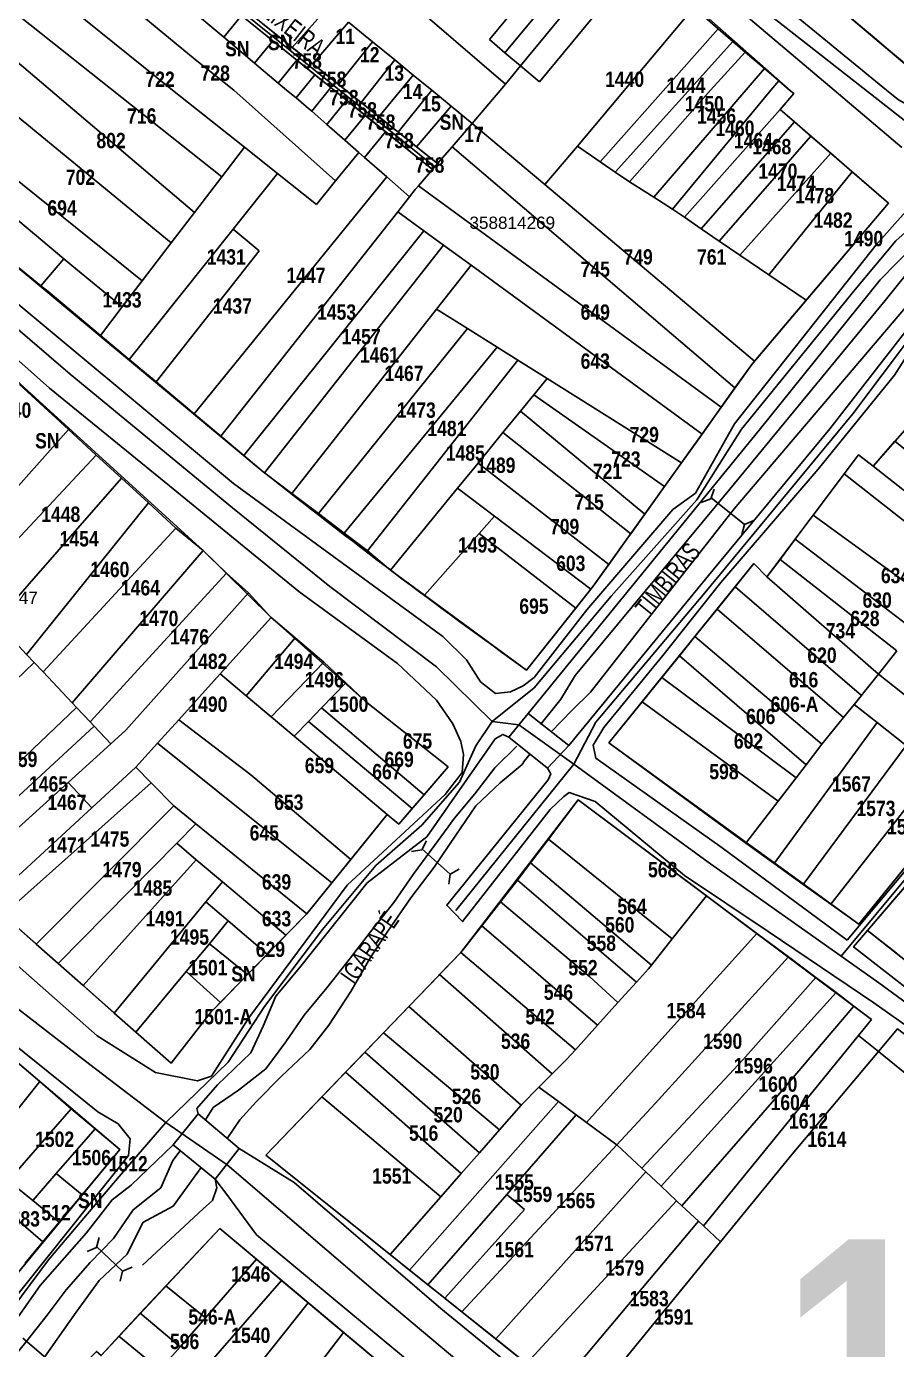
# Model space of a CAD drawing. Extents: x 199665 to 201826, y 4836581 to 4838476.
# Drawn here: x 200867 to 201009, y 4837357.9 to 4837573.8 of the extents above; entities that cross this region are included whole.
import ezdxf
from ezdxf.enums import TextEntityAlignment as Align

# ---------------------------------------------------------------- set-up
doc = ezdxf.new("R2010")
doc.units = 0
doc.header["$LTSCALE"] = 1.5
doc.header["$MEASUREMENT"] = 0
for name, color, linetype in [('CD-MALHA-LOTES', 40, 'CONTINUOUS'), ('CD_TXT_QUADRA', 7, 'CONTINUOUS'), ('HD-CANAIS', 7, 'CONTINUOUS'), ('HD-TXT-PERENE', 170, 'CONTINUOUS'), ('LM-TXT-LSF', 7, 'CONTINUOUS'), ('RU-QUADRAS', 6, 'CONTINUOUS'), ('SV-EIXO-RUA-N-PAV', 6, 'CONTINUOUS'), ('SV-ESTIVAS', 7, 'CONTINUOUS'), ('SV-PONTE-BUEIRO', 249, 'CONTINUOUS'), ('SV-RUA-NAO-PAV-S-GUIA-C-GUIA', 7, 'CONTINUOUS'), ('SV-TXT-RUA-N-PAV-S-GUIA-C-GUIA', 7, 'CONTINUOUS'), ('Th_NmrPort', 1, 'CONTINUOUS')]:
    doc.layers.add(name, color=color, linetype=linetype)
doc.styles.add('ARIAL', font='ARIAL.TTF')
doc.styles.add('MONOTXT', font='ARIAL.TTF', dxfattribs={"height": 0.2})
doc.styles.get("Standard").update_dxf_attribs({"font": 'swisscbo.ttf'})

# ---------------------------------------------------------------- blocks, each defined once
blk = doc.blocks.new('COD045', base_point=(201519.89, 4838593.29))
at = {"layer": 'SV-ESTIVAS'}
blk.add_lwpolyline([(201520.638538, 4838591.792924), (201519.89, 4838593.29), (201520.638538, 4838594.792924)], dxfattribs=at)

msp = doc.modelspace()

# ---------------------------------------------------------------- linework, layer by layer
at = {"layer": 'CD-MALHA-LOTES', "linetype": 'Continuous'}
for p, q in [((200945.17, 4837564.41), (200910.81, 4837593.91)), ((200899.2, 4837572.06), (200876.46, 4837591.18)), ((200961.71, 4837589.66), (200945.06, 4837569.53)), ((200942.53, 4837571.66), (200956.43, 4837588.52)), ((200964.09, 4837587.4), (200947.62, 4837567.39)), ((200872.67, 4837586.5), (200894.54, 4837568.41)), ((200967.14, 4837584.7), (200950.7, 4837564.77)), ((200868.53, 4837581.39), (200890.84, 4837563.44)), ((200864.38, 4837576.66), (200898.88, 4837549.25)), ((200916.39, 4837577.11), (200910.38, 4837570.4)), ((200956.91, 4837554.27), (200975.9, 4837576.93)), ((200975.9, 4837576.93), (200979.84, 4837573.43)), ((201021.3, 4837558.37), (200999.46, 4837576.92)), ((200899.2, 4837572.06), (200902.07, 4837575.6)), ((200902.07, 4837575.6), (200907.18, 4837571.48)), ((200910.38, 4837570.4), (200905.59, 4837574.24)), ((200919.54, 4837574.53), (200913.74, 4837567.71)), ((200919.54, 4837574.53), (200923.46, 4837571.33)), ((200860.47, 4837572.22), (200894.44, 4837543.44)), ((200904.23, 4837567.83), (200899.2, 4837572.06)), ((200945.06, 4837569.53), (200942.53, 4837571.66)), ((200979.84, 4837573.43), (200960.61, 4837551.72)), ((200979.84, 4837573.43), (200982.25, 4837571.37)), ((200907.18, 4837571.48), (200904.23, 4837567.83)), ((200907.18, 4837571.48), (200911.12, 4837568.3)), ((200913.74, 4837567.71), (200910.38, 4837570.4)), ((200923.46, 4837571.33), (200917.92, 4837564.36)), ((200923.46, 4837571.33), (200927.1, 4837568.35)), ((200947.62, 4837567.39), (200945.06, 4837569.53)), ((200982.25, 4837571.37), (200963.06, 4837550.04)), ((200984.28, 4837569.62), (200978.6, 4837563.44)), ((200982.25, 4837571.37), (200984.28, 4837569.62)), ((200987.41, 4837566.94), (200984.28, 4837569.62)), ((200894.54, 4837568.41), (200900.82, 4837563.44)), ((200908.1, 4837564.57), (200904.23, 4837567.83)), ((200911.12, 4837568.3), (200908.1, 4837564.57)), ((200911.12, 4837568.3), (200914.07, 4837565.92)), ((200917.92, 4837564.36), (200913.74, 4837567.71)), ((200927.1, 4837568.35), (200921.61, 4837561.41)), ((200927.1, 4837568.35), (200930.1, 4837565.89)), ((200945.17, 4837564.41), (200947.62, 4837567.39)), ((200950.7, 4837564.77), (200947.62, 4837567.39)), ((200890.64, 4837538.48), (200855.89, 4837567.02)), ((200914.07, 4837565.92), (200911, 4837562.14)), ((200914.07, 4837565.92), (200916.67, 4837563.83)), ((200930.1, 4837565.89), (200924.5, 4837559.09)), ((200930.1, 4837565.89), (200933.14, 4837563.4)), ((200969.39, 4837545.94), (200987.41, 4837566.94)), ((200987.41, 4837566.94), (200989.76, 4837564.93)), ((200890.84, 4837563.44), (200902.59, 4837554.09)), ((200900.82, 4837563.44), (200917.45, 4837548.61)), ((200909.45, 4837563.44), (200908.1, 4837564.57)), ((200911, 4837562.14), (200909.45, 4837563.44)), ((200916.67, 4837563.83), (200913.55, 4837559.97)), ((200916.67, 4837563.83), (200919.21, 4837561.78)), ((200921.61, 4837561.41), (200917.92, 4837564.36)), ((200933.14, 4837563.4), (200927.63, 4837556.58)), ((200933.14, 4837563.4), (200936.32, 4837560.8)), ((200939.74, 4837558), (200945.17, 4837564.41)), ((200978.6, 4837563.44), (200965.38, 4837548.45)), ((200988.46, 4837563.44), (200972.39, 4837544.02)), ((200989.76, 4837564.93), (200988.46, 4837563.44)), ((200989.76, 4837564.93), (200991.5, 4837563.44)), ((200991.5, 4837563.44), (200992.19, 4837562.85)), ((200912.65, 4837560.76), (200911, 4837562.14)), ((200913.55, 4837559.97), (200912.65, 4837560.76)), ((200919.21, 4837561.78), (200916.01, 4837557.82)), ((200919.21, 4837561.78), (200922.27, 4837559.31)), ((200924.5, 4837559.09), (200921.61, 4837561.41)), ((200936.32, 4837560.8), (200930.67, 4837554.15)), ((200936.32, 4837560.8), (200939.74, 4837558)), ((200992.19, 4837562.85), (200989.99, 4837560.27)), ((200885.9, 4837532.29), (200850.73, 4837560.59)), ((200916.01, 4837557.82), (200913.55, 4837559.97)), ((200922.27, 4837559.31), (200918.97, 4837555.24)), ((200922.27, 4837559.31), (200925.58, 4837556.64)), ((200927.63, 4837556.58), (200924.5, 4837559.09)), ((200989.99, 4837560.27), (200974.35, 4837542.68)), ((200989.99, 4837560.27), (200992.34, 4837558.23)), ((200847.89, 4837557.06), (200873.11, 4837535.9)), ((200918.97, 4837555.24), (200916.01, 4837557.82)), ((200925.58, 4837556.64), (200922.18, 4837552.43)), ((200933.24, 4837550.46), (200925.58, 4837556.64)), ((200930.67, 4837554.15), (200927.63, 4837556.58)), ((200939.74, 4837558), (200936.45, 4837554.19)), ((200939.74, 4837558), (200951.61, 4837548)), ((200992.34, 4837558.23), (200977.1, 4837540.81)), ((200992.34, 4837558.23), (200995, 4837555.93)), ((200921.24, 4837553.26), (200918.97, 4837555.24)), ((200951.61, 4837548), (200956.91, 4837554.27)), ((200960.61, 4837551.72), (200956.91, 4837554.27)), ((200995, 4837555.93), (200980.04, 4837538.8)), ((200995, 4837555.93), (200998.23, 4837553.14)), ((200902.59, 4837554.09), (200898.88, 4837549.25)), ((200902.59, 4837554.09), (200907.97, 4837549.81)), ((200917.45, 4837548.61), (200921.24, 4837553.26)), ((200922.18, 4837552.43), (200921.24, 4837553.26)), ((200925.8, 4837549.27), (200922.18, 4837552.43)), ((200934.07, 4837551.43), (200930.67, 4837554.15)), ((200936.45, 4837554.19), (200934.07, 4837551.43)), ((200982.61, 4837514.82), (200936.45, 4837554.19)), ((200998.23, 4837553.14), (200983.42, 4837536.5)), ((200998.23, 4837553.14), (201001.75, 4837550.09)), ((200930.97, 4837547.83), (200933.24, 4837550.46)), ((200933.24, 4837550.46), (200934.07, 4837551.43)), ((200963.06, 4837550.04), (200960.61, 4837551.72)), ((200965.38, 4837548.45), (200963.06, 4837550.04)), ((201001.75, 4837550.09), (200988.15, 4837533.27)), ((201001.75, 4837550.09), (201007.66, 4837544.97)), ((200894.38, 4837510.58), (200925.8, 4837549.27)), ((200898.88, 4837549.25), (200894.44, 4837543.44)), ((200900.71, 4837540.72), (200907.97, 4837549.81)), ((200907.97, 4837549.81), (200914.32, 4837544.76)), ((200914.32, 4837544.76), (200917.45, 4837548.61)), ((200925.8, 4837549.27), (200929.51, 4837546.03)), ((200930.43, 4837547.2), (200930.97, 4837547.83)), ((200930.97, 4837547.83), (200980.36, 4837511.67)), ((200951.61, 4837548), (200985.8, 4837519.18)), ((200965.38, 4837548.45), (200969.39, 4837545.94)), ((200929.51, 4837546.03), (200927.58, 4837543.58)), ((200929.51, 4837546.03), (200930.43, 4837547.2)), ((200969.39, 4837545.94), (200972.39, 4837544.02)), ((200869.36, 4837531.5), (200853.6, 4837544.31)), ((200898.73, 4837506.94), (200927.58, 4837543.58)), ((200927.58, 4837543.58), (200931.82, 4837540.48)), ((200974.35, 4837542.68), (200972.39, 4837544.02)), ((201007.66, 4837544.97), (200994.23, 4837529.13)), ((200894.44, 4837543.44), (200890.64, 4837538.48)), ((200977.1, 4837540.81), (200974.35, 4837542.68)), ((200883.75, 4837519.48), (200900.71, 4837540.72)), ((200900.71, 4837540.72), (200904.98, 4837537.18)), ((200931.82, 4837540.48), (200902.48, 4837503.8)), ((200931.82, 4837540.48), (200935.05, 4837538.12)), ((200980.04, 4837538.8), (200977.1, 4837540.81)), ((200890.64, 4837538.48), (200885.9, 4837532.29)), ((200904.98, 4837537.18), (200888.16, 4837515.79)), ((200935.05, 4837538.12), (200905.86, 4837500.98)), ((200935.05, 4837538.12), (200939.54, 4837534.84)), ((200983.42, 4837536.5), (200980.04, 4837538.8)), ((200873.11, 4837535.9), (200869.36, 4837531.5)), ((200873.11, 4837535.9), (200874.41, 4837534.81)), ((200939.54, 4837534.84), (200933.92, 4837527.67)), ((200939.54, 4837534.84), (200977.23, 4837507.28)), ((200988.15, 4837533.27), (200983.42, 4837536.5)), ((200874.41, 4837534.81), (200882.64, 4837528.04)), ((200994.23, 4837529.13), (200988.15, 4837533.27)), ((200870.54, 4837530.55), (200869.36, 4837531.5)), ((200879.08, 4837523.39), (200870.54, 4837530.55)), ((200885.9, 4837532.29), (200882.64, 4837528.04)), ((200994.23, 4837529.13), (200985.8, 4837519.18)), ((200882.64, 4837528.04), (200879.08, 4837523.39)), ((200910.33, 4837497.59), (200933.92, 4837527.67)), ((200933.92, 4837527.67), (200938.96, 4837524.51)), ((200938.96, 4837524.51), (200914.65, 4837494.3)), ((200938.96, 4837524.51), (200943.8, 4837521.47)), ((200879.08, 4837523.39), (200883.75, 4837519.48)), ((200943.8, 4837521.47), (200918.86, 4837491.11)), ((200943.8, 4837521.47), (200947.18, 4837519.35)), ((200888.16, 4837515.79), (200883.75, 4837519.48)), ((200947.18, 4837519.35), (200922.65, 4837488.21)), ((200951.97, 4837516.34), (200947.18, 4837519.35)), ((200985.35, 4837518.65), (200982.61, 4837514.82)), ((200985.8, 4837519.18), (200985.35, 4837518.65)), ((200873.86, 4837508.06), (200865.88, 4837515.4)), ((200888.16, 4837515.79), (200894.38, 4837510.58)), ((200949.78, 4837513.67), (200951.97, 4837516.34)), ((200951.97, 4837516.34), (200973.88, 4837502.59)), ((200947.64, 4837511.05), (200949.78, 4837513.67)), ((200949.78, 4837513.67), (200971.11, 4837498.72)), ((200982.61, 4837514.82), (200980.36, 4837511.67)), ((200980.36, 4837511.67), (200977.23, 4837507.28)), ((200898.73, 4837506.94), (200894.38, 4837510.58)), ((200944.75, 4837507.53), (200947.64, 4837511.05)), ((200947.64, 4837511.05), (200967.91, 4837494.24)), ((201008.7, 4837506.11), (201011.61, 4837509.42)), ((200873.86, 4837508.06), (200864.38, 4837497.36)), ((200878.4, 4837503.87), (200873.86, 4837508.06)), ((200902.48, 4837503.8), (200898.73, 4837506.94)), ((200940.69, 4837502.56), (200944.75, 4837507.53)), ((200944.75, 4837507.53), (200965.6, 4837491)), ((200977.23, 4837507.28), (200973.88, 4837502.59)), ((201005.13, 4837502.04), (201008.7, 4837506.11)), ((201008.7, 4837506.11), (201018.73, 4837497.92)), ((200857.47, 4837481.49), (200878.4, 4837503.87)), ((200882.49, 4837500.11), (200878.4, 4837503.87)), ((200905.64, 4837501.15), (200902.48, 4837503.8)), ((200937.32, 4837498.44), (200940.69, 4837502.56)), ((200962.01, 4837485.99), (200940.69, 4837502.56)), ((200973.88, 4837502.59), (200971.11, 4837498.72)), ((201002.77, 4837503.89), (201000.44, 4837500.79)), ((201005.13, 4837502.04), (201002.77, 4837503.89)), ((200905.86, 4837500.98), (200905.64, 4837501.15)), ((200910.33, 4837497.59), (200905.86, 4837500.98)), ((201000.44, 4837500.79), (200995.37, 4837494.03)), ((201000.44, 4837500.79), (201019.84, 4837485.53)), ((201012.56, 4837496.22), (201005.13, 4837502.04)), ((200862.02, 4837476.66), (200882.49, 4837500.11)), ((200882.49, 4837500.11), (200886.9, 4837496.05)), ((200926.41, 4837485.1), (200937.32, 4837498.44)), ((200937.32, 4837498.44), (200943.38, 4837493.87)), ((200971.11, 4837498.72), (200967.91, 4837494.24)), ((200886.9, 4837496.05), (200867.02, 4837471.34)), ((200886.9, 4837496.05), (200891.4, 4837491.92)), ((200914.65, 4837494.3), (200910.33, 4837497.59)), ((200918.86, 4837491.11), (200914.65, 4837494.3)), ((200943.38, 4837493.87), (200940.89, 4837491.06)), ((200943.38, 4837493.87), (200959.1, 4837482)), ((200967.91, 4837494.24), (200965.6, 4837491)), ((200992.44, 4837490.13), (200995.37, 4837494.03)), ((200995.37, 4837494.03), (201015.17, 4837479.64)), ((200869.72, 4837468.46), (200891.4, 4837491.92)), ((200891.4, 4837491.92), (200895.83, 4837488.28)), ((200922.37, 4837488.44), (200918.86, 4837491.11)), ((200931.96, 4837481), (200940.89, 4837491.06)), ((200940.89, 4837491.06), (200956.63, 4837478.88)), ((200964.98, 4837490.13), (200962.01, 4837485.99)), ((200965.6, 4837491), (200964.98, 4837490.13)), ((200989.96, 4837486.84), (200992.44, 4837490.13)), ((200992.44, 4837490.13), (201011.78, 4837475.36)), ((200895.83, 4837488.28), (200874.44, 4837463.45)), ((200895.83, 4837488.28), (200899.63, 4837484.61)), ((200922.65, 4837488.21), (200922.37, 4837488.44)), ((200922.65, 4837488.21), (200926.41, 4837485.1)), ((200962.01, 4837485.99), (200959.46, 4837482.45)), ((200982.64, 4837482.35), (200985.71, 4837486.14)), ((200985.71, 4837486.14), (200987.82, 4837483.98)), ((200987.82, 4837483.98), (200989.96, 4837486.84)), ((200989.96, 4837486.84), (201009.04, 4837471.92)), ((200877.4, 4837460.3), (200899.63, 4837484.61)), ((200899.63, 4837484.61), (200903.22, 4837481.4)), ((200926.62, 4837484.93), (200926.41, 4837485.1)), ((200931.96, 4837481), (200926.62, 4837484.93)), ((200987.82, 4837483.98), (201006.03, 4837468.12)), ((200903.22, 4837481.4), (200883.23, 4837458.97)), ((200903.22, 4837481.4), (200906.81, 4837477.45)), ((200948.61, 4837468.77), (200931.96, 4837481)), ((200959.1, 4837482), (200956.63, 4837478.88)), ((200959.46, 4837482.45), (200959.1, 4837482)), ((200979.71, 4837478.73), (200982.64, 4837482.35)), ((201003.23, 4837464.6), (200982.64, 4837482.35)), ((200956.63, 4837478.88), (200948.61, 4837468.77)), ((200976.07, 4837474.24), (200979.71, 4837478.73)), ((200979.71, 4837478.73), (201000.33, 4837461.03)), ((200898.63, 4837468.14), (200906.95, 4837477.33)), ((200906.81, 4837477.45), (200906.95, 4837477.33)), ((200906.95, 4837477.33), (200910.86, 4837474.02)), ((200867.02, 4837471.34), (200865.12, 4837473.36)), ((200910.86, 4837474.02), (200902.84, 4837464.59)), ((200910.86, 4837474.02), (200915.21, 4837470.34)), ((200973.53, 4837471.1), (200976.07, 4837474.24)), ((200976.07, 4837474.24), (200996.8, 4837456.68)), ((200867.02, 4837471.34), (200868.25, 4837470.03)), ((200915.21, 4837470.34), (200915.53, 4837470.04)), ((200970.66, 4837467.57), (200973.53, 4837471.1)), ((200973.53, 4837471.1), (200994.22, 4837453.33)), ((201009.04, 4837471.92), (201006.03, 4837468.12)), ((200868.25, 4837470.03), (200844.1, 4837446.67)), ((200869.72, 4837468.46), (200868.25, 4837470.03)), ((200874.44, 4837463.45), (200869.72, 4837468.46)), ((200898.63, 4837468.14), (200891.86, 4837460.67)), ((200902.84, 4837464.59), (200898.63, 4837468.14)), ((200915.53, 4837470.04), (200906.92, 4837461.16)), ((200919.09, 4837466.69), (200915.53, 4837470.04)), ((201006.03, 4837468.12), (201003.6, 4837465.05)), ((201024.72, 4837453.18), (201006.03, 4837468.12)), ((200915.13, 4837462.6), (200919.09, 4837466.69)), ((200919.09, 4837466.69), (200922.26, 4837463.72)), ((200967.44, 4837463.59), (200970.66, 4837467.57)), ((200970.66, 4837467.57), (200992.6, 4837451.21)), ((200906.92, 4837461.16), (200902.84, 4837464.59)), ((200922.26, 4837463.72), (200935.79, 4837452.97)), ((200962.03, 4837456.91), (200967.44, 4837463.59)), ((200967.44, 4837463.59), (200989.65, 4837447.37)), ((201003.23, 4837464.6), (201002.06, 4837463.16)), ((201003.6, 4837465.05), (201003.23, 4837464.6)), ((200851, 4837439.62), (200875.17, 4837462.67)), ((200875.17, 4837462.67), (200874.44, 4837463.45)), ((200877.4, 4837460.3), (200875.17, 4837462.67)), ((200913, 4837460.4), (200915.13, 4837462.6)), ((200915.13, 4837462.6), (200931.87, 4837448.42)), ((201002.06, 4837463.16), (201000.33, 4837461.03)), ((201005.8, 4837460.21), (201002.06, 4837463.16)), ((200853.76, 4837437.17), (200878.04, 4837459.62)), ((200877.4, 4837460.3), (200878.04, 4837459.62)), ((200878.04, 4837459.62), (200880.75, 4837456.73)), ((200888.38, 4837456.83), (200891.86, 4837460.67)), ((200891.86, 4837460.67), (200903.62, 4837451.7)), ((200906.92, 4837461.16), (200910.68, 4837458)), ((200910.68, 4837458), (200913, 4837460.4)), ((200929.93, 4837446.16), (200913, 4837460.4)), ((200988.98, 4837437.21), (201005.8, 4837460.21)), ((201000.33, 4837461.03), (200996.8, 4837456.68)), ((201005.8, 4837460.21), (201010.55, 4837456.45)), ((200883.23, 4837458.97), (200880.75, 4837456.73)), ((200925.88, 4837445.2), (200910.68, 4837458)), ((200880.75, 4837456.73), (200873.8, 4837450.43)), ((200888.38, 4837456.83), (200884.87, 4837452.95)), ((200916.81, 4837434.02), (200888.38, 4837456.83)), ((200984.38, 4837440.5), (200962.03, 4837456.91)), ((201010.55, 4837456.45), (200993.74, 4837433.8)), ((200996.8, 4837456.68), (200994.22, 4837453.33)), ((200877.68, 4837446.31), (200884.87, 4837452.95)), ((200884.87, 4837452.95), (200887.37, 4837450.39)), ((200935.79, 4837452.97), (200931.87, 4837448.42)), ((200994.22, 4837453.33), (200992.6, 4837451.21)), ((200903.62, 4837451.7), (200919.93, 4837437.87)), ((200992.6, 4837451.21), (200989.65, 4837447.37)), ((201015.43, 4837452.59), (200998.23, 4837430.58)), ((200856.49, 4837434.76), (200873.8, 4837450.43)), ((200863.21, 4837428.81), (200887.37, 4837450.39)), ((200873.8, 4837450.43), (200877.68, 4837446.31)), ((200887.37, 4837450.39), (200891.03, 4837446.63)), ((201020.25, 4837448.78), (201002.83, 4837427.29)), ((200877.68, 4837446.31), (200860.91, 4837430.84)), ((200891.03, 4837446.63), (200868.58, 4837424.05)), ((200891.03, 4837446.63), (200894.66, 4837443.66)), ((200931.87, 4837448.42), (200929.93, 4837446.16)), ((200952.16, 4837441.16), (200957.02, 4837447.59)), ((200957.02, 4837447.59), (200977.97, 4837431.95)), ((200989.65, 4837447.37), (200984.38, 4837440.5)), ((200919.93, 4837437.87), (200925.88, 4837445.2)), ((200927.75, 4837443.63), (200925.88, 4837445.2)), ((200929.93, 4837446.16), (200927.75, 4837443.63)), ((200894.66, 4837443.66), (200891.54, 4837440.5)), ((200912.73, 4837429), (200894.66, 4837443.66)), ((200872.17, 4837420.87), (200891.54, 4837440.5)), ((200891.54, 4837440.5), (200894.71, 4837437.82)), ((200949.23, 4837437.29), (200952.16, 4837441.16)), ((200952.16, 4837441.16), (200972.38, 4837424.9)), ((200984.38, 4837440.5), (200988.98, 4837437.21)), ((200894.71, 4837437.82), (200876.23, 4837417.27)), ((200894.71, 4837437.82), (200898.98, 4837434.21)), ((200919.93, 4837437.87), (200916.81, 4837434.02)), ((201004.23, 4837426.24), (201015.31, 4837439.19)), ((200947.1, 4837434.47), (200949.23, 4837437.29)), ((200949.23, 4837437.29), (200968.99, 4837420.62)), ((200993.74, 4837433.8), (200988.98, 4837437.21)), ((200898.98, 4837434.21), (200896.29, 4837430.94)), ((200898.98, 4837434.21), (200909.3, 4837425.48)), ((200912.73, 4837429), (200916.81, 4837434.02)), ((200944.36, 4837430.96), (200947.1, 4837434.47)), ((200966.53, 4837417.82), (200947.1, 4837434.47)), ((200998.23, 4837430.58), (200993.74, 4837433.8)), ((200977.97, 4837431.95), (200972.38, 4837424.9)), ((200986.19, 4837425.8), (200977.97, 4837431.95)), ((200896.29, 4837430.94), (200881.32, 4837412.77)), ((200899.92, 4837427.84), (200896.29, 4837430.94)), ((200941.3, 4837427.02), (200944.36, 4837430.96)), ((200944.36, 4837430.96), (200958.92, 4837418.69)), ((201002.83, 4837427.29), (200998.23, 4837430.58)), ((200868.58, 4837424.05), (200863.21, 4837428.81)), ((200896.86, 4837424.1), (200899.92, 4837427.84)), ((200906.3, 4837422.4), (200899.92, 4837427.84)), ((200909.3, 4837425.48), (200912.73, 4837429)), ((200937.9, 4837422.66), (200941.3, 4837427.02)), ((200941.3, 4837427.02), (200960.18, 4837410.79)), ((200909.3, 4837425.48), (200906.3, 4837422.4)), ((200961.2, 4837398.06), (200986.19, 4837425.8)), ((200972.38, 4837424.9), (200968.99, 4837420.62)), ((200986.19, 4837425.8), (200991.35, 4837421.95)), ((201008.98, 4837422.55), (201004.23, 4837426.24)), ((200872.17, 4837420.87), (200868.58, 4837424.05)), ((200893.08, 4837419.55), (200896.86, 4837424.1)), ((200896.86, 4837424.1), (200903.07, 4837419.09)), ((200934.41, 4837419.09), (200937.9, 4837422.66)), ((200937.9, 4837422.66), (200956.57, 4837406.8)), ((200876.23, 4837417.27), (200872.17, 4837420.87)), ((200906.3, 4837422.4), (200903.07, 4837419.09)), ((200968.99, 4837420.62), (200968.49, 4837419.99)), ((200991.35, 4837421.95), (200969.6, 4837398.04)), ((200991.35, 4837421.95), (200995.81, 4837418.62)), ((200884.84, 4837409.65), (200893.08, 4837419.55)), ((200893.08, 4837419.55), (200898.64, 4837414.54)), ((200903.07, 4837419.09), (200898.64, 4837414.54)), ((200929.4, 4837413.87), (200934.27, 4837418.94)), ((200934.27, 4837418.94), (200934.41, 4837419.09)), ((200952.8, 4837402.86), (200934.41, 4837419.09)), ((200958.92, 4837418.69), (200963.51, 4837414.49)), ((200968.49, 4837419.99), (200966.53, 4837417.82)), ((200995.81, 4837418.62), (200983.88, 4837405.16)), ((200995.81, 4837418.62), (200998.67, 4837416.48)), ((200881.32, 4837412.77), (200876.23, 4837417.27)), ((200966.53, 4837417.82), (200963.51, 4837414.49)), ((200999.1, 4837416.16), (200970.56, 4837384.53)), ((200998.67, 4837416.48), (200999.1, 4837416.16)), ((200999.1, 4837416.16), (201002.02, 4837413.92)), ((200898.64, 4837414.54), (200897.15, 4837413.01)), ((200963.51, 4837414.49), (200960.18, 4837410.79)), ((201002.02, 4837413.92), (200988.67, 4837398.25)), ((201004.86, 4837411.74), (201002.02, 4837413.92)), ((200881.32, 4837412.77), (200884.84, 4837409.65)), ((200897.15, 4837413.01), (200890.6, 4837404.59)), ((200925.26, 4837409.58), (200929.4, 4837413.87)), ((200929.4, 4837413.87), (200947.74, 4837397.77)), ((201002.75, 4837409.15), (201004.86, 4837411.74)), ((200890.6, 4837404.59), (200884.84, 4837409.65)), ((200922.24, 4837406.43), (200925.26, 4837409.58)), ((200925.26, 4837409.58), (200944.2, 4837393.72)), ((200960.18, 4837410.79), (200956.57, 4837406.8)), ((201006.02, 4837406.51), (201009.15, 4837410.24)), ((200977.47, 4837378.06), (201002.75, 4837409.15)), ((201002.75, 4837409.15), (201006.02, 4837406.51)), ((200869.18, 4837401.6), (200864.1, 4837405.99)), ((200919.08, 4837403.15), (200922.24, 4837406.43)), ((200922.24, 4837406.43), (200940.93, 4837389.99)), ((200956.57, 4837406.8), (200955.12, 4837405.2)), ((201006.02, 4837406.51), (200991.96, 4837389.78)), ((201010.37, 4837403), (201006.02, 4837406.51)), ((200915.2, 4837399.12), (200919.08, 4837403.15)), ((200919.08, 4837403.15), (200937.95, 4837386.59)), ((200955.12, 4837405.2), (200952.8, 4837402.86)), ((200983.88, 4837405.16), (200967.4, 4837387.48)), ((200856.95, 4837386.34), (200869.18, 4837401.6)), ((200869.18, 4837401.6), (200874.3, 4837397.17)), ((200952.8, 4837402.86), (200950.63, 4837400.68)), ((200906.04, 4837389.59), (200915.2, 4837399.12)), ((200934.62, 4837382.78), (200915.2, 4837399.12)), ((200950.63, 4837400.68), (200947.74, 4837397.77)), ((200950.63, 4837400.68), (200953.79, 4837398.34)), ((200864.08, 4837385.42), (200874.3, 4837397.17)), ((200874.3, 4837397.17), (200878.2, 4837393.9)), ((200929.52, 4837370.83), (200953.79, 4837398.34)), ((200947.74, 4837397.77), (200944.2, 4837393.72)), ((200953.79, 4837398.34), (200956.72, 4837396.17)), ((200958.39, 4837394.93), (200961.2, 4837398.06)), ((200969.6, 4837398.04), (200963.32, 4837391.26)), ((200988.67, 4837398.25), (200973.96, 4837381.35)), ((200956.72, 4837396.17), (200945.39, 4837383.19)), ((200956.72, 4837396.17), (200958.39, 4837394.93)), ((200958.39, 4837394.93), (200963.19, 4837391.37)), ((200878.2, 4837393.9), (200871.86, 4837386.61)), ((200878.2, 4837393.9), (200882.22, 4837390.53)), ((200944.2, 4837393.72), (200940.93, 4837389.99)), ((200882.22, 4837390.53), (200876.07, 4837383.13)), ((200963.32, 4837391.26), (200938.05, 4837364.02)), ((200963.19, 4837391.37), (200963.32, 4837391.26)), ((200967.4, 4837387.48), (200963.32, 4837391.26)), ((200926.36, 4837373.36), (200906.04, 4837389.59)), ((200940.93, 4837389.99), (200937.95, 4837386.59)), ((200991.96, 4837389.78), (200980.26, 4837375.45)), ((200868.02, 4837382.18), (200871.86, 4837386.61)), ((200871.86, 4837386.61), (200876.07, 4837383.13)), ((200937.95, 4837386.59), (200934.62, 4837382.78)), ((200968.04, 4837386.89), (200943.57, 4837359.62)), ((200968.04, 4837386.89), (200967.4, 4837387.48)), ((200970.56, 4837384.53), (200968.04, 4837386.89)), ((200864.08, 4837385.42), (200868.02, 4837382.18)), ((200970.56, 4837384.53), (200973.09, 4837382.17)), ((200861.42, 4837382.52), (200869.68, 4837375.45)), ((200868.02, 4837382.18), (200872.33, 4837378.64)), ((200876.07, 4837383.13), (200872.33, 4837378.64)), ((200934.62, 4837382.78), (200926.36, 4837373.36)), ((200932.52, 4837368.44), (200945.39, 4837383.19)), ((200945.39, 4837383.19), (200948.24, 4837380.72)), ((200973.09, 4837382.17), (200948.61, 4837355.59)), ((200973.96, 4837381.35), (200973.09, 4837382.17)), ((200948.24, 4837380.72), (200935.26, 4837366.25)), ((200973.96, 4837381.35), (200976.67, 4837378.81)), ((200872.33, 4837378.64), (200869.68, 4837375.45)), ((200889.76, 4837368.27), (200898.54, 4837377.63)), ((200898.54, 4837377.63), (200904.54, 4837372.6)), ((200976.67, 4837378.81), (200953.7, 4837351.52)), ((200976.67, 4837378.81), (200977.47, 4837378.06)), ((200977.47, 4837378.06), (200980.26, 4837375.45)), ((200869.68, 4837375.45), (200866.78, 4837371.96)), ((200980.26, 4837375.45), (200959.26, 4837349.73)), ((200926.36, 4837373.36), (200929.52, 4837370.83)), ((200904.54, 4837372.6), (200896.19, 4837363.05)), ((200908.63, 4837369.17), (200904.54, 4837372.6)), ((200932.52, 4837368.44), (200929.52, 4837370.83)), ((200890.12, 4837347.93), (200908.63, 4837369.17)), ((200908.63, 4837369.17), (200912.98, 4837365.52)), ((200885.58, 4837363.81), (200889.76, 4837368.27)), ((200889.76, 4837368.27), (200896.19, 4837363.05)), ((200935.26, 4837366.25), (200932.52, 4837368.44)), ((200912.98, 4837365.52), (200892.98, 4837340.38)), ((200918.75, 4837360.68), (200912.98, 4837365.52)), ((200938.05, 4837364.02), (200935.26, 4837366.25)), ((200882.05, 4837360.05), (200885.58, 4837363.81)), ((200885.58, 4837363.81), (200892.06, 4837358.33)), ((200896.19, 4837363.05), (200892.06, 4837358.33)), ((200943.57, 4837359.62), (200938.05, 4837364.02)), ((200879.22, 4837356.88), (200882.05, 4837360.05)), ((200882.05, 4837360.05), (200888.78, 4837354.57)), ((200894.08, 4837328.5), (200918.75, 4837360.68)), ((200918.75, 4837360.68), (200925, 4837355.44)), ((200892.06, 4837358.33), (200888.78, 4837354.57)), ((200948.61, 4837355.59), (200943.57, 4837359.62))]:
    msp.add_line(p, q, dxfattribs=at)
at = {"layer": 'HD-CANAIS'}
for points in [[(200950.86, 4837459.9), (200954.2, 4837464.04), (200956.53, 4837467.88), (200981.76, 4837498.32), (201007.14, 4837529.08), (201014.53, 4837538.29), (201016.98, 4837535.6), (200982.49, 4837495.07), (200959.06, 4837465.16), (200955.98, 4837462.2), (200952.64, 4837458.71)], [(200896.24, 4837395.39), (200897.45, 4837397.37), (200901.6, 4837400.22), (200906.06, 4837403.68), (200909.31, 4837408.12), (200912.33, 4837412.45), (200916.04, 4837416.93), (200919.88, 4837421.81), (200923.15, 4837426.07), (200926.96, 4837430.83), (200930.12, 4837435.42), (200933.56, 4837440.14), (200936.84, 4837444.61), (200940.18, 4837448.57), (200943.42, 4837452.84), (200947.03, 4837456.37)], [(200949.15, 4837455.07), (200948.25, 4837453.97), (200947.9, 4837453.37), (200944.29, 4837450.37), (200940.32, 4837446.64), (200937.08, 4837441.8), (200933.51, 4837436.59), (200929.7, 4837431.61), (200925.94, 4837426.16), (200923.18, 4837421.95), (200919.92, 4837416.31), (200916.34, 4837410.82), (200913.23, 4837406.85), (200908.61, 4837402.47), (200904.51, 4837398.29), (200901.8, 4837395.39), (200899.75, 4837392.3)], [(200892.09, 4837390.33), (200890.86, 4837388.72), (200888.92, 4837384.26), (200884.41, 4837380.65), (200881.2, 4837376.01), (200877.41, 4837372.08), (200873.46, 4837367.6), (200870.39, 4837363.5), (200866.88, 4837359.1), (200863.7, 4837355.13)], [(200895.5, 4837387.56), (200890.94, 4837381.3), (200886.01, 4837378.63), (200883.46, 4837373.42), (200878.86, 4837369.14), (200875.13, 4837363.95), (200869.95, 4837356.62), (200866.64, 4837352.5), (200863.05, 4837348), (200860.84, 4837345.17), (200859.33, 4837342.68), (200857.01, 4837339.55), (200855.04, 4837337.18), (200851.67, 4837333.07), (200848.72, 4837328.99), (200845.07, 4837325.48), (200841.88, 4837321.43), (200839.09, 4837319.47), (200836.95, 4837317.65), (200833.62, 4837314.2), (200830.43, 4837309.18), (200826.97, 4837304.54), (200825.4, 4837302.85)]]:
    msp.add_lwpolyline(points, dxfattribs=at)
at = {"layer": 'RU-QUADRAS', "color": 6, "linetype": 'Continuous'}
for points in [[(201021.3, 4837558.37, 0.010476), (200947.48, 4837619.27), (200948.64, 4837620.81), (200921.66, 4837643.26, -0.04429), (200947.75, 4837672.89, -0.040815), (200958.02, 4837688.2), (200958.76, 4837687.62), (200966.89, 4837698.54), (200967.91, 4837697.73), (200997.19, 4837736.18), (200996.34, 4837737.02), (200999.8, 4837742.05), (200998, 4837743.48), (201000.35, 4837746.84, -0.215509), (201006.1, 4837749.31), (201017.08, 4837741.47)], [(200959.46, 4837591.81), (200992.19, 4837562.85), (200989.99, 4837560.27), (201007.66, 4837544.97), (200985.35, 4837518.65), (200959.46, 4837482.45), (200948.61, 4837468.77, -0.01219), (200905.64, 4837501.15), (200844.09, 4837552.32), (200855.89, 4837567.02, 0.02084), (200876.46, 4837591.18)]]:
    msp.add_lwpolyline(points, format="xyb", dxfattribs=at)
msp.add_lwpolyline([(200877.15, 4837595.81), (200933.24, 4837550.46), (200934.07, 4837551.43), (200877.78, 4837596.57)], dxfattribs=at)
for points in [[(200788.6, 4837487.41), (200795.52, 4837498.19), (200832.69, 4837542.77), (200856.18, 4837524.33), (200895.83, 4837488.28), (200906.95, 4837477.33), (200922.26, 4837463.72), (200935.79, 4837452.97), (200927.75, 4837443.63), (200925.88, 4837445.2), (200912.68, 4837428.95), (200897.15, 4837413.01), (200890.6, 4837404.59), (200846.53, 4837443.57), (200830.73, 4837463.78), (200827.63, 4837460.19), (200805.48, 4837475.92), (200804.44, 4837474.54)], [(200962.03, 4837456.91), (200985.71, 4837486.14), (200987.82, 4837483.98), (201002.77, 4837503.89), (201005.13, 4837502.04), (201027.65, 4837527.69), (201063.97, 4837500.42), (201020.74, 4837448.39), (201020.25, 4837448.78), (201002.83, 4837427.29)], [(201004.23, 4837426.24), (201022.15, 4837447.21), (201026.42, 4837443.6), (201068.6, 4837496.21), (201078.44, 4837488.64), (201079.65, 4837490.7), (201084.57, 4837487.14), (201083.62, 4837485.99), (201117.63, 4837459.77), (201116.93, 4837459.12), (201133.41, 4837444.83), (201092.17, 4837394.21), (201072.06, 4837373.31), (201059.65, 4837384.78), (201058.39, 4837383.43)], [(200906.04, 4837389.59), (200937.9, 4837422.66), (200957.02, 4837447.59), (201004.86, 4837411.74), (201002.75, 4837409.15), (201006.02, 4837406.51), (201009.15, 4837410.24), (201056.41, 4837373.87), (201057.04, 4837374.81), (201060.9, 4837371.83), (201059.68, 4837370), (201065.73, 4837365.51), (201019.49, 4837304.24), (201017.78, 4837305.57), (201014.31, 4837301.04), (200982.48, 4837324.66), (200985.7, 4837329.17), (200980.69, 4837333.06), (200978.02, 4837329.84), (200956.55, 4837346.58), (200957.9, 4837348.17)]]:
    msp.add_lwpolyline(points, close=True, dxfattribs=at)
for points in [[(200712.74, 4837396.76), (200731.63, 4837417.41), (200730.49, 4837418.26), (200753.96, 4837443.65), (200752.58, 4837444.95), (200779.37, 4837474.69, -0.011044), (200847.01, 4837419.35), (200864.1, 4837405.99), (200882.22, 4837390.53), (200847.69, 4837348.82), (200832.1, 4837331.89), (200833.77, 4837330.61), (200830.98, 4837326.63), (200829.47, 4837327.89), (200817.36, 4837314.13), (200789.41, 4837338.11), (200787.4, 4837336), (200768.39, 4837351.23), (200769.52, 4837352.88)], [(200839.51, 4837298.47), (200863.21, 4837325.31), (200861.33, 4837326.95), (200877.55, 4837346.13), (200871.74, 4837350.75), (200878.41, 4837357.57), (200879.22, 4837356.88), (200898.54, 4837377.63), (200978.41, 4837310.61), (200990.73, 4837299.88), (200990.22, 4837299.24), (201007.01, 4837285.59), (200948.67, 4837209.96, 0.013958), (200858.3, 4837282.58)]]:
    msp.add_lwpolyline(points, format="xyb", close=True, dxfattribs=at)
at = {"layer": 'SV-EIXO-RUA-N-PAV'}
for points in [[(201021.79, 4837287.1), (200965.36, 4837332.51), (200924.31, 4837366.95), (200899.73, 4837388.04), (200889.77, 4837394.94), (200877.35, 4837404.42), (200859.94, 4837417.86), (200842.01, 4837434.25), (200819.8, 4837451.21), (200810.71, 4837459.92), (200799.19, 4837471.83), (200786.77, 4837480.79), (200776.84, 4837483.93), (200765.49, 4837493.95), (200738.48, 4837517.27), (200714.07, 4837538.01), (200698.05, 4837550.03), (200673.68, 4837571.4), (200662.49, 4837579.75), (200644.43, 4837593.93)], [(201159.2, 4837294.06), (201130.09, 4837320.68), (201097.74, 4837347.82), (201079.81, 4837361.78), (201039.81, 4837393.04), (201006.07, 4837417.75), (200978.23, 4837437.4), (200956.32, 4837453.4), (200947.32, 4837459.83), (200943, 4837460.37), (200933.92, 4837469.31), (200916.5, 4837482.41), (200900.63, 4837495.24), (200874.11, 4837517.09), (200840.82, 4837545.7), (200830.92, 4837551.37), (200819.57, 4837559.38), (200802.21, 4837573.4), (200776.02, 4837593.93)], [(200880.21, 4837593.93), (200933.62, 4837550.9)], [(200966.83, 4837593.93), (200985.93, 4837577.51), (201017.98, 4837552.41), (201023.98, 4837547.92), (201031.64, 4837542.51), (201072.74, 4837506.12), (201094.99, 4837487.84), (201124.21, 4837465.99), (201146.46, 4837446.29), (201159.2, 4837435.74)], [(201144.28, 4837593.93), (201119.78, 4837563.99), (201096.31, 4837535.14), (201072.74, 4837506.12), (201047.44, 4837473.97), (201028.75, 4837453.81), (201021.05, 4837447.63), (201010.97, 4837435.36), (200999.94, 4837422.07)], [(200937.04, 4837429.53), (200956.32, 4837453.4), (200959.91, 4837460.29), (200977.71, 4837481.38), (201001.85, 4837510.61), (201016.34, 4837529.93), (201022.66, 4837540.79), (201023.98, 4837547.92)], [(200816.82, 4837306.62), (200823.85, 4837316.51), (200833.13, 4837327.34), (200840.44, 4837334.18), (200847.75, 4837343.27), (200857.35, 4837354.7), (200870.61, 4837372.49), (200882.13, 4837386.1), (200889.77, 4837394.94), (200899.93, 4837404.77), (200905.86, 4837413.85), (200915.29, 4837426.41), (200924.01, 4837436.88), (200931.54, 4837443.47), (200937.64, 4837450.47), (200940.32, 4837456.43), (200943, 4837460.37), (200949.84, 4837465.85), (200962.4, 4837480.85), (200976.36, 4837496.56), (200983.69, 4837508.08), (201002.2, 4837530.88), (201008.83, 4837538.83), (201016.22, 4837545.4)]]:
    msp.add_lwpolyline(points, dxfattribs=at)
at = {"layer": 'SV-ESTIVAS'}
for points in [[(200984.15, 4837492.53), (200978.69, 4837496.93)], [(200936.15, 4837435.47), (200931.54, 4837439.6)], [(200882.69, 4837370.65), (200878.4, 4837374.72)], [(200873.19, 4837353.9), (200866.42, 4837359.73)]]:
    msp.add_lwpolyline(points, dxfattribs=at)
at = {"layer": 'SV-PONTE-BUEIRO'}
for points in [[(200945.73, 4837457.84), (200948.89, 4837461.71), (200955.52, 4837456.45), (200952.01, 4837452.76)], [(200901.73, 4837390.69), (200895.03, 4837396.35), (200890.94, 4837391.28), (200897.81, 4837385.66)]]:
    msp.add_lwpolyline(points, close=True, dxfattribs=at)
at = {"layer": 'SV-RUA-NAO-PAV-S-GUIA-C-GUIA'}
for points in [[(201012.24, 4837545.57), (201005.67, 4837538.19), (200982.53, 4837508.96), (200976.19, 4837497.67), (200972.49, 4837494.96), (200958.43, 4837478.62), (200949.87, 4837467.56), (200948.03, 4837466.18), (200945.96, 4837465.21), (200943.55, 4837464.93), (200941.1, 4837466.85), (200938.82, 4837470.46), (200934.93, 4837474.27), (200900.81, 4837499.23), (200844.5, 4837546.07), (200840.82, 4837548.68), (200839.67, 4837551.09), (200839.91, 4837553.17), (200841.81, 4837555.9), (200848.05, 4837563.44), (200873.29, 4837593.93)], [(200879.37, 4837593.92), (200902.07, 4837575.6), (200907.18, 4837571.48), (200911.12, 4837568.3), (200914.07, 4837565.92), (200916.67, 4837563.83), (200919.21, 4837561.78), (200922.27, 4837559.31), (200925.58, 4837556.64), (200933.24, 4837550.46), (200934.07, 4837551.43), (200930.67, 4837554.15), (200927.63, 4837556.58), (200924.5, 4837559.09), (200921.61, 4837561.41), (200917.92, 4837564.36), (200913.74, 4837567.71), (200910.38, 4837570.4), (200905.59, 4837574.24), (200901.13, 4837577.81), (200896.44, 4837581.57), (200881.02, 4837593.93)], [(200962.71, 4837593.93), (200998.78, 4837563.44), (201009.86, 4837554.08)], [(201041.26, 4837593.93), (201051.11, 4837585.03), (201034, 4837563.44), (201032.41, 4837561.43), (201028.74, 4837559.27), (201024.25, 4837557.44), (201020.46, 4837556.9), (201016.57, 4837557.74), (201009.31, 4837561.84), (201007.34, 4837563.44), (200977.58, 4837587.83), (200970.75, 4837593.93)], [(200837.78, 4837544.08), (200870.76, 4837514.8), (200890.35, 4837498.86), (200911.45, 4837481.6), (200927.55, 4837469.86), (200933.92, 4837463.88), (200936.58, 4837460.01), (200937.9, 4837457.09), (200938.3, 4837454.98), (200938.09, 4837452.06), (200935.34, 4837448.48), (200919.35, 4837433.64), (200903.27, 4837412.04), (200897.18, 4837402.5), (200894.91, 4837401.71), (200888.04, 4837403.09), (200878.55, 4837409.05), (200858.95, 4837426.32)], [(200955.52, 4837456.45), (200979.07, 4837485.13), (200998.11, 4837508.14), (201010.64, 4837524.3), (201013.95, 4837528.49), (201018.01, 4837534.89), (201021.23, 4837540.14), (201020.92, 4837542.35), (201019.14, 4837542.45), (201017.57, 4837541.59), (201014.55, 4837540.12), (201011.87, 4837538.11), (201006.31, 4837532.48), (200986.55, 4837507.95), (200948.89, 4837461.71)], [(201137.01, 4837446.15), (201136.24, 4837447.81), (201134.46, 4837449.52), (201096.89, 4837481.73), (201075.87, 4837498.46), (201072.17, 4837500.24), (201070.01, 4837500.04), (201068.45, 4837498.83), (201052.05, 4837477.27), (201036.12, 4837458.28), (201028.13, 4837451.29), (201022.15, 4837447.21), (201015.31, 4837439.19), (201001.96, 4837423.58), (201017.47, 4837411.55), (201030.09, 4837403.18), (201040.05, 4837395.35), (201050.67, 4837386.84), (201062.89, 4837377.55), (201071.84, 4837371.15), (201075.33, 4837368.98)], [(200854, 4837352.44), (200874.24, 4837377.73), (200883.67, 4837389.54), (200883.94, 4837392.24), (200881.96, 4837394.69), (200878.64, 4837396.66), (200854.54, 4837416.02), (200834.67, 4837433.4), (200813.34, 4837451.54), (200793.44, 4837471.64), (200788.62, 4837475.62), (200784.51, 4837477.96), (200781.25, 4837479.57), (200779.9, 4837479.63), (200778.24, 4837478.28), (200746.7, 4837442.75)], [(200945.73, 4837457.84), (200944.73, 4837458.28), (200943.49, 4837457.57), (200942.11, 4837455.58), (200932.32, 4837441.58), (200922.61, 4837434.05), (200911.57, 4837420.18), (200907.69, 4837415.56), (200905.61, 4837410.66), (200903.59, 4837406.28), (200898.19, 4837401.07), (200894.78, 4837397.2), (200895.03, 4837396.35)], [(201071.22, 4837361.36), (201069.59, 4837364.78), (201067.39, 4837367.52), (201051.09, 4837381.24), (201028.82, 4837397.83), (201005.24, 4837414.45), (200988.04, 4837426.12), (200974.36, 4837435.22), (200959.79, 4837447.3), (200955.53, 4837448.77), (200954.66, 4837448.16), (200952.45, 4837446.04), (200938.17, 4837427.71), (200935.59, 4837430.4), (200952.11, 4837450.87), (200952.54, 4837451.83), (200952.01, 4837452.76)], [(200890.94, 4837391.28), (200884.11, 4837384.68), (200880.97, 4837382.33), (200876.79, 4837376.94), (200869.25, 4837368.35), (200863.73, 4837360.49), (200858.82, 4837353.89), (200853.57, 4837347.7), (200848.87, 4837341.27), (200841.52, 4837331.4), (200836.87, 4837328.75), (200830.87, 4837323.48), (200822.6, 4837313.89), (200820.26, 4837307.97), (200822.29, 4837305.31)], [(200901.73, 4837390.69), (200910.71, 4837385.15), (200934.64, 4837364.59), (200970.28, 4837335.43), (200995.49, 4837314.43), (201016.29, 4837299.65), (201018.31, 4837299.15)], [(200885.92, 4837371.64), (200895.85, 4837380.86), (200897.37, 4837382.19), (200898.07, 4837384.25), (200897.81, 4837385.66)], [(201011.83, 4837287.16), (201010.35, 4837289.76), (201008.47, 4837291.9), (200965.83, 4837325.84), (200925.38, 4837359.31), (200904.54, 4837376.58), (200899.7, 4837383.2), (200897.81, 4837385.66)]]:
    msp.add_lwpolyline(points, dxfattribs=at)
msp.add_lwpolyline([(201000.91, 4837424.67), (201020.74, 4837448.39), (201038.56, 4837466.1), (201053.49, 4837484.12), (201067.2, 4837500.72), (201067.45, 4837502.41), (201067.01, 4837504.75), (201065.96, 4837507.31), (201064.11, 4837509.24), (201035.39, 4837532.15), (201026.15, 4837540.76), (201024.33, 4837541.01), (201020.82, 4837536.12), (201015.95, 4837528.34), (201008.61, 4837516.92), (200996.18, 4837501.54), (200980.29, 4837483.09), (200970.83, 4837471.13), (200961.2, 4837459.4), (200959.47, 4837456.52), (200959.91, 4837454.38), (200980.51, 4837439.74)], close=True, dxfattribs=at)

# ---------------------------------------------------------------- block references
at = {"layer": 'SV-ESTIVAS'}
for p, rotation in [((200978.69, 4837496.7, 3.19), 136), ((200984.15, 4837492.53, 3.19), 319), ((200931.49, 4837439.42, 3.14), 125), ((200936.15, 4837435.47, 3.14), 325), ((200878.45, 4837374.54, 3.61), 139), ((200882.69, 4837370.65, 3.39), 319)]:
    msp.add_blockref('COD045', p, dxfattribs=dict(at, rotation=rotation))

# ---------------------------------------------------------------- texts
at = {"layer": 'CD_TXT_QUADRA', "color": 7, "linetype": 'Continuous', "style": 'MONOTXT'}
for s, p in [('358814269', (200939.28, 4837540.78)), ('358814247', (200854.88, 4837479.57))]:
    msp.add_text(s, height=2, dxfattribs=at).set_placement(p)
at = {"layer": 'HD-TXT-PERENE', "style": 'ARIAL', "width": 0.7}
for s, rotation, p in [('TIMBIRAS', 51, (200968.44, 4837477.21)), ('IGARAPÉ', 55, (200920.49, 4837417.27))]:
    msp.add_text(s, height=3, rotation=rotation, dxfattribs=at).set_placement(p)
at = {"layer": 'LM-TXT-LSF'}
msp.add_text('16', height=40, dxfattribs=at).set_placement((200990.14, 4837335.87))
at = {"layer": 'SV-TXT-RUA-N-PAV-S-GUIA-C-GUIA', "style": 'ARIAL', "width": 0.7}
msp.add_text('VL.     TEIXEIRA', height=3, rotation=322, dxfattribs=at).set_placement((200896.98, 4837582.13))
at = {"layer": 'Th_NmrPort', "color": 1}
for s, p in [('SN', (200906.42, 4837571.2)), ('11', (200917.42, 4837572.2)), ('SN', (200899.42, 4837570.2)), ('758', (200910.42, 4837568.2)), ('12', (200921.42, 4837569.2)), ('728', (200895.42, 4837566.2)), ('13', (200925.42, 4837566.2)), ('722', (200886.42, 4837565.2)), ('758', (200914.42, 4837565.2)), ('1440', (200961.42, 4837565.2)), ('1444', (200971.42, 4837564.2)), ('758', (200916.42, 4837562.2)), ('14', (200928.42, 4837563.2)), ('758', (200919.42, 4837560.2)), ('15', (200931.42, 4837561.2)), ('1450', (200974.42, 4837561.2)), ('716', (200883.42, 4837559.2)), ('758', (200922.42, 4837558.2)), ('SN', (200934.42, 4837558.2)), ('1456', (200976.42, 4837559.2)), ('802', (200878.42, 4837555.2)), ('758', (200925.42, 4837555.2)), ('17', (200938.42, 4837556.2)), ('1460', (200979.42, 4837557.2)), ('1464', (200982.42, 4837555.2)), ('1468', (200985.42, 4837554.2)), ('758', (200930.42, 4837551.2)), ('702', (200873.42, 4837549.2)), ('1470', (200986.42, 4837550.2)), ('1474', (200989.42, 4837548.2)), ('1478', (200992.42, 4837546.2)), ('694', (200870.42, 4837544.2)), ('1482', (200995.42, 4837542.2)), ('1490', (201000.42, 4837539.2)), ('1431', (200896.42, 4837536.2)), ('749', (200964.42, 4837536.2)), ('761', (200976.42, 4837536.2)), ('745', (200957.42, 4837534.2)), ('1447', (200909.42, 4837533.2)), ('1433', (200879.42, 4837529.2)), ('1437', (200897.42, 4837528.2)), ('1453', (200914.42, 4837527.2)), ('649', (200957.42, 4837527.2)), ('1457', (200918.42, 4837523.2)), ('1461', (200921.42, 4837520.2)), ('643', (200957.42, 4837519.2)), ('1467', (200925.42, 4837517.2)), ('1440', (200861.42, 4837511.2)), ('1473', (200927.42, 4837511.2)), ('1481', (200932.42, 4837508.2)), ('SN', (200868.42, 4837506.2)), ('729', (200965.42, 4837507.2)), ('1485', (200935.42, 4837504.2)), ('1489', (200940.42, 4837502.2)), ('721', (200959.42, 4837501.2)), ('723', (200962.42, 4837503.2)), ('715', (200956.42, 4837496.2)), ('1448', (200869.42, 4837494.2)), ('709', (200952.42, 4837492.2)), ('1454', (200872.42, 4837490.2)), ('1493', (200937.42, 4837489.2)), ('603', (200953.42, 4837486.2)), ('1460', (200877.42, 4837485.2)), ('634', (201006.42, 4837484.2)), ('1464', (200882.42, 4837482.2)), ('630', (201003.42, 4837480.2)), ('695', (200947.42, 4837479.2)), ('1470', (200885.42, 4837477.2)), ('628', (201001.42, 4837477.2)), ('1476', (200890.42, 4837474.2)), ('734', (200997.42, 4837475.2)), ('620', (200994.42, 4837471.2)), ('1482', (200893.42, 4837470.2)), ('1494', (200907.42, 4837470.2)), ('1496', (200912.42, 4837467.2)), ('616', (200991.42, 4837467.2)), ('1490', (200893.42, 4837463.2)), ('1500', (200916.42, 4837463.2)), ('606-A', (200988.42, 4837463.2)), ('606', (200984.42, 4837461.2)), ('675', (200928.42, 4837457.2)), ('602', (200982.42, 4837457.2)), ('1459', (200862.42, 4837454.2)), ('669', (200925.42, 4837454.2)), ('659', (200912.42, 4837453.2)), ('667', (200923.42, 4837452.2)), ('598', (200978.42, 4837452.2)), ('1465', (200867.42, 4837450.2)), ('1567', (200998.42, 4837450.2)), ('1467', (200870.42, 4837447.2)), ('653', (200907.42, 4837447.2)), ('1573', (201002.42, 4837446.2)), ('1581', (201007.42, 4837443.2)), ('1475', (200877.42, 4837441.2)), ('645', (200903.42, 4837442.2)), ('1471', (200870.42, 4837440.2)), ('1479', (200879.42, 4837436.2)), ('568', (200968.42, 4837436.2)), ('1485', (200884.42, 4837433.2)), ('639', (200905.42, 4837434.2)), ('564', (200963.42, 4837430.2)), ('1491', (200886.42, 4837428.2)), ('633', (200905.42, 4837428.2)), ('560', (200961.42, 4837427.2)), ('1495', (200890.42, 4837425.2)), ('558', (200958.42, 4837424.2)), ('629', (200904.42, 4837423.2)), ('1501', (200893.42, 4837420.2)), ('SN', (200900.42, 4837419.2)), ('552', (200955.42, 4837420.2)), ('546', (200951.42, 4837416.2)), ('1584', (200971.42, 4837413.2)), ('1501-A', (200894.42, 4837412.2)), ('542', (200948.42, 4837412.2)), ('536', (200944.42, 4837408.2)), ('1590', (200977.42, 4837408.2)), ('1596', (200982.42, 4837404.2)), ('530', (200939.42, 4837403.2)), ('1600', (200986.42, 4837401.2)), ('526', (200936.42, 4837399.2)), ('1604', (200988.42, 4837398.2)), ('520', (200933.42, 4837396.2)), ('516', (200929.42, 4837393.2)), ('1612', (200991.42, 4837395.2)), ('1502', (200868.42, 4837392.2)), ('1614', (200994.42, 4837392.2)), ('1506', (200874.42, 4837389.2)), ('1512', (200880.42, 4837388.2)), ('1551', (200923.42, 4837386.2)), ('1555', (200943.42, 4837385.2)), ('1559', (200946.42, 4837383.2)), ('SN', (200875.42, 4837382.2)), ('1565', (200953.42, 4837382.2)), ('583', (200864.42, 4837379.2)), ('512', (200869.42, 4837380.2)), ('1561', (200943.42, 4837374.2)), ('1571', (200956.42, 4837375.2)), ('1546', (200900.42, 4837370.2)), ('1579', (200961.42, 4837371.2)), ('1583', (200965.42, 4837366.2)), ('546-A', (200893.42, 4837363.2)), ('1591', (200969.42, 4837363.2)), ('596', (200890.42, 4837359.2)), ('1540', (200900.42, 4837360.2))]:
    msp.add_text(s, height=2.5, dxfattribs=at).set_placement(p, align=Align.MIDDLE_LEFT)

doc.saveas('drawing.dxf')
